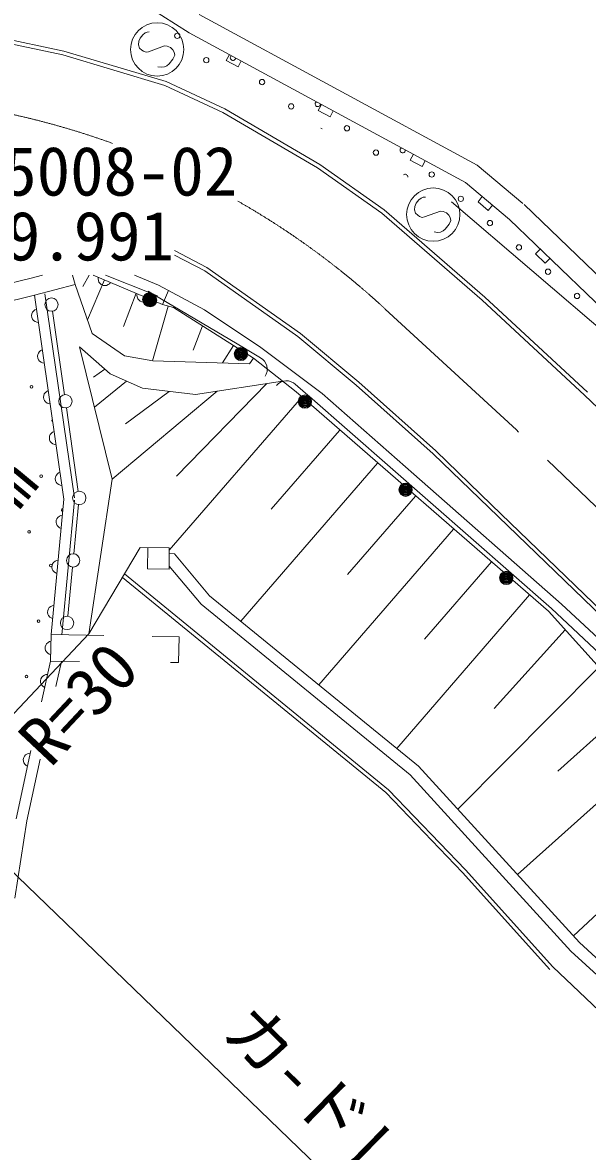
# Model space of a CAD drawing. Units: millimetres, scale not verified. Extents: x 40000 to 680000, y 20000 to 380000.
# Drawn here: x 168510 to 189591, y 278566 to 320703 of the extents above; entities that cross this region are included whole.
import ezdxf
from ezdxf.enums import TextEntityAlignment as Align

# ---------------------------------------------------------------- set-up
doc = ezdxf.new("R2010")
doc.units = ezdxf.units.MM
doc.header["$LTSCALE"] = 1000
doc.linetypes.add('CHAIN', pattern=[18.5, 12, -1.5, 3.5, -1.5])
for name, color, linetype, lineweight in [('M-BMK', 2, 'CHAIN', 13), ('M-GBD', 7, 'Continuous', 13), ('M-STR-HTXT', 7, 'Continuous', 13)]:
    doc.layers.add(name, color=color, linetype=linetype, lineweight=lineweight)
doc.styles.add('ＭＳ ゴシック', font='')
doc.styles.get('ＭＳ ゴシック').set_extended_font_data('MS Gothic')

msp = doc.modelspace()

# ---------------------------------------------------------------- linework, layer by layer
at = {"layer": 'M-BMK'}
for p, q in [((186938, 305495), (182048, 310008)), ((210044, 283191), (186938, 305495))]:
    msp.add_line(p, q, dxfattribs=at)
for start, end in [(70.159, 85.9276), (47.2606, 60.3083)]:
    msp.add_arc((161688, 287975), 30000, start, end, dxfattribs=at)
at = {"layer": 'M-GBD'}
for p, q in [((166044, 325856), (174733, 320318)), ((175104, 321004), (185478, 315384)), ((166743, 320334), (170050, 319641)), ((174733, 320318), (185037, 314735)), ((166721, 320186), (170013, 319495)), ((170013, 319495), (173817, 318358)), ((170050, 319641), (173870, 318499)), ((173817, 318358), (175985, 317348)), ((173870, 318499), (176055, 317481)), ((175985, 317348), (179519, 315276)), ((176055, 317481), (179600, 315402)), ((179519, 315276), (181918, 313593)), ((179600, 315402), (182010, 313711)), ((185478, 315384), (187185, 313952)), ((185037, 314735), (186684, 313354)), ((184518, 314009), (198076, 302424)), ((181918, 313593), (185668, 310338)), ((182010, 313711), (185768, 310450)), ((187225, 313916), (195178, 306251)), ((186684, 313354), (194657, 305670)), ((175391, 311559), (174181, 312190)), ((175313, 311430), (174181, 312021)), ((178788, 308981), (175313, 311430)), ((178879, 309100), (175391, 311559)), ((165972, 310468), (168786, 311151)), ((168786, 311151), (169256, 311274)), ((170471, 310920), (170379, 311274)), ((171000, 311274), (170759, 310856)), ((171564, 311099), (170932, 309606)), ((171151, 311274), (173735, 310180)), ((173364, 310574), (171611, 311274)), ((172693, 311274), (173583, 310896)), ((168950, 310522), (170471, 310920)), ((169346, 310579), (170448, 302966)), ((171111, 309097), (170471, 310920)), ((172748, 310597), (172283, 309356)), ((173364, 310574), (173192, 310676)), ((176787, 308548), (173364, 310574)), ((173549, 310500), (173364, 310574)), ((173583, 310896), (175302, 309986)), ((173735, 310180), (173961, 310696)), ((165717, 309737), (168950, 310522)), ((168950, 310522), (170052, 302909)), ((173735, 310180), (174141, 310064)), ((185668, 310338), (189488, 306796)), ((185768, 310450), (189590, 306906)), ((170073, 306813), (169625, 309926)), ((173938, 310122), (173356, 308080)), ((174141, 310064), (177133, 308177)), ((175302, 309986), (177405, 308578)), ((175223, 309381), (174872, 308473)), ((172320, 308265), (171111, 309097)), ((180958, 307167), (178788, 308981)), ((181054, 307283), (178879, 309100)), ((171780, 307587), (170635, 308596)), ((170635, 308596), (171857, 303664)), ((176385, 308649), (175976, 308000)), ((176959, 308446), (176787, 308548)), ((177405, 308578), (179695, 306856)), ((173370, 308077), (172320, 308265)), ((176982, 307970), (173370, 308077)), ((177133, 308177), (176982, 307970)), ((177133, 308177), (178720, 306915)), ((171578, 307765), (171156, 307465)), ((172386, 307319), (171193, 306344)), ((172992, 307051), (171780, 307587)), ((177629, 307234), (174249, 303769)), ((178207, 307323), (174966, 306823)), ((183932, 304719), (181054, 307283)), ((175776, 306948), (171857, 303664)), ((173979, 306937), (172349, 305728)), ((174966, 306823), (172992, 307051)), ((178720, 306915), (188142, 298726)), ((179214, 306743), (179064, 306875)), ((179695, 306856), (183115, 303852)), ((183830, 304609), (180958, 307167)), ((210487, 286468), (189488, 306796)), ((178916, 306709), (173986, 301012)), ((170591, 303205), (170144, 306318)), ((180336, 305481), (177791, 302540)), ((186016, 302706), (183932, 304719)), ((181755, 304252), (176654, 298358)), ((185912, 302598), (183830, 304609)), ((183115, 303852), (188625, 298993)), ((171857, 303664), (170983, 297880)), ((183174, 303024), (180642, 300098)), ((170052, 302909), (169575, 297860)), ((170450, 302871), (169976, 297853)), ((170423, 300874), (170603, 302709)), ((206646, 282552), (185912, 302598)), ((206750, 282660), (186016, 302706)), ((184593, 301796), (179564, 295984)), ((170983, 297880), (172896, 301107)), ((173987, 301091), (172896, 301107)), ((173189, 301103), (173178, 300308)), ((173976, 300297), (173987, 301091)), ((173984, 300882), (174178, 300877)), ((174178, 300877), (175488, 299310)), ((186013, 300568), (183516, 297682)), ((170194, 298540), (170374, 300376)), ((182164, 292068), (172312, 300122)), ((173178, 300308), (173976, 300297)), ((173978, 300415), (175171, 298988)), ((182063, 291958), (172234, 299991)), ((175488, 299310), (183287, 292945)), ((187432, 299340), (182473, 293609)), ((175171, 298988), (182977, 292617)), ((188625, 298993), (194564, 293469)), ((188142, 298726), (194383, 291780)), ((188766, 298031), (186114, 295105)), ((169551, 296862), (169575, 297860)), ((169575, 297860), (171546, 297824)), ((173341, 297792), (174354, 297773)), ((174354, 297773), (174328, 296814)), ((169551, 296862), (169221, 295349)), ((170631, 296851), (169551, 296862)), ((169959, 296857), (169754, 295917)), ((174328, 296814), (174029, 296817)), ((190014, 296642), (184751, 291342)), ((191262, 295253), (188493, 292764)), ((192510, 293863), (186983, 288897)), ((168824, 293528), (168270, 290982)), ((169164, 293209), (168663, 290909)), ((183287, 292945), (189297, 286361)), ((182977, 292617), (188978, 286044)), ((185044, 289078), (182164, 292068)), ((184934, 288975), (182063, 291958)), ((194454, 291668), (189069, 286611)), ((168663, 290909), (168218, 288019)), ((188295, 285453), (185044, 289078)), ((188183, 285353), (184934, 288975)), ((189297, 286361), (196381, 279836)), ((188978, 286044), (196076, 279505)), ((195620, 278499), (188295, 285453))]:
    msp.add_line(p, q, dxfattribs=at)
for points in [[(173240, 320352), (173159, 320349), (173084, 320314), (173001, 320246), (172901, 320127), (172845, 320005), (172831, 319873), (172874, 319752), (172959, 319675), (173019, 319630), (173122, 319597), (173209, 319615), (173801, 319830), (173908, 319818), (174029, 319768), (174115, 319684), (174165, 319596), (174189, 319484), (174124, 319337), (173976, 319160), (173900, 319093), (173805, 319050), (173696, 319036), (173563, 319057)], [(176230, 319507), (176111, 319287), (176551, 319049), (176670, 319269)], [(179665, 317646), (179546, 317426), (179985, 317188), (180105, 317408)], [(183100, 315785), (182981, 315565), (183420, 315327), (183539, 315547)], [(183544, 314188), (183462, 314185), (183387, 314150), (183305, 314082), (183205, 313963), (183148, 313841), (183135, 313709), (183177, 313588), (183262, 313511), (183323, 313466), (183425, 313433), (183512, 313451), (184104, 313666), (184211, 313654), (184333, 313604), (184418, 313519), (184469, 313432), (184493, 313320), (184428, 313172), (184280, 312996), (184204, 312929), (184108, 312885), (183999, 312872), (183866, 312893)], [(185669, 314206), (185508, 314014), (185891, 313693), (186052, 313884)], [(187833, 312247), (187659, 312067), (188019, 311720), (188193, 311900)], [(171795, 311001), (171754, 310956), (171707, 310923), (171642, 310891), (171580, 310884), (171519, 310891), (171447, 310921), (171400, 310960), (171361, 311010), (171338, 311079), (171329, 311136), (171334, 311196)], [(173242, 310388), (173201, 310343), (173154, 310310), (173089, 310278), (173027, 310272), (172966, 310279), (172894, 310309), (172847, 310348), (172808, 310397), (172785, 310467), (172776, 310523), (172781, 310583)], [(169096, 309513), (169037, 309525), (168984, 309547), (168923, 309587), (168885, 309637), (168859, 309692), (168848, 309769), (168857, 309830), (168879, 309888), (168927, 309945), (168971, 309981), (169025, 310008)], [(169317, 307991), (169257, 308002), (169204, 308025), (169143, 308064), (169105, 308114), (169080, 308170), (169069, 308246), (169078, 308307), (169099, 308366), (169147, 308422), (169191, 308459), (169245, 308485)], [(176959, 308446), (177390, 308191), (177471, 308132), (177535, 308064), (177587, 307975), (177621, 307886), (177635, 307782), (177633, 307684), (177602, 307583), (177565, 307506)], [(177982, 307157), (178050, 307220), (178141, 307278), (178248, 307317), (178334, 307328), (178437, 307324), (178536, 307297), (178617, 307256), (178688, 307204), (179064, 306875)], [(169537, 306468), (169477, 306479), (169424, 306502), (169363, 306541), (169326, 306591), (169300, 306647), (169289, 306724), (169298, 306784), (169320, 306843), (169367, 306899), (169411, 306936), (169465, 306963)], [(194064, 293385), (188249, 298830), (179214, 306743)], [(169757, 304945), (169697, 304957), (169645, 304980), (169584, 305019), (169546, 305069), (169520, 305124), (169509, 305201), (169518, 305262), (169540, 305321), (169587, 305377), (169631, 305413), (169685, 305440)], [(169977, 303423), (169918, 303434), (169865, 303457), (169804, 303496), (169766, 303546), (169740, 303602), (169729, 303679), (169738, 303739), (169760, 303798), (169808, 303854), (169852, 303891), (169906, 303917)], [(169949, 301818), (169893, 301844), (169848, 301878), (169797, 301931), (169773, 301988), (169761, 302048), (169768, 302126), (169791, 302182), (169826, 302234), (169885, 302278), (169937, 302303), (169996, 302316)], [(169790, 300136), (169734, 300161), (169689, 300195), (169638, 300248), (169614, 300305), (169602, 300366), (169609, 300443), (169632, 300500), (169667, 300552), (169726, 300595), (169778, 300620), (169837, 300633)], [(169631, 298453), (169575, 298478), (169530, 298513), (169479, 298565), (169455, 298623), (169443, 298683), (169450, 298760), (169473, 298817), (169508, 298869), (169567, 298912), (169619, 298937), (169678, 298951)], [(169557, 297111), (169500, 297132), (169452, 297164), (169398, 297212), (169369, 297268), (169353, 297327), (169355, 297405), (169374, 297463), (169405, 297517), (169461, 297565), (169511, 297594), (169569, 297611)], [(169337, 295882), (169285, 295914), (169244, 295954), (169200, 296012), (169183, 296072), (169178, 296133), (169195, 296209), (169224, 296263), (169265, 296310), (169329, 296346), (169384, 296365), (169444, 296371)], [(168697, 292943), (168645, 292974), (168604, 293014), (168560, 293072), (168542, 293132), (168538, 293194), (168554, 293269), (168584, 293323), (168625, 293370), (168689, 293406), (168743, 293425), (168803, 293431)]]:
    msp.add_lwpolyline(points, dxfattribs=at)
for centre, radius in [((173535, 319700), 995), ((174282, 320207), 99.5), ((175367, 319300), 99.5), ((177448, 318482), 99.5), ((178533, 317575), 99.5), ((180615, 316757), 99.5), ((181700, 315850), 99.5), ((183781, 315032), 99.5), ((183838, 313536), 995), ((184866, 314125), 99.5), ((185951, 313218), 99.5), ((187036, 312311), 99.5), ((188121, 311404), 99.5), ((173237, 310360), 249), ((173237, 310360), 220), ((173271, 310343), 249), ((173271, 310343), 220), ((189206, 310497), 99.5), ((169590, 310174), 249), ((173237, 310360), 191), ((173237, 310360), 161), ((173271, 310343), 191), ((173237, 310360), 132), ((173271, 310343), 161), ((173271, 310343), 132), ((173237, 310360), 97.5), ((173237, 310360), 67.5), ((173271, 310343), 97.5), ((173237, 310360), 38.8), ((173271, 310343), 67.5), ((173237, 310360), 7.5), ((173271, 310343), 38.8), ((173271, 310343), 7.5), ((176660, 308334), 249), ((176660, 308334), 220), ((176660, 308334), 191), ((176660, 308334), 161), ((176660, 308334), 132), ((176660, 308334), 97.5), ((176660, 308334), 67.5), ((176660, 308334), 38.8), ((176660, 308334), 7.5), ((168843, 307103), 49.8), ((170108, 306566), 249), ((179050, 306556), 249), ((179050, 306556), 220), ((179050, 306556), 191), ((179050, 306556), 161), ((179050, 306556), 132), ((179050, 306556), 97.5), ((179050, 306556), 67.5), ((179050, 306556), 38.8), ((179050, 306556), 7.5), ((169202, 303769), 49.8), ((182807, 303266), 249), ((182807, 303266), 220), ((182807, 303266), 191), ((182807, 303266), 161), ((182807, 303266), 132), ((170627, 302958), 249), ((182807, 303266), 97.5), ((182807, 303266), 67.5), ((182807, 303266), 38.8), ((182807, 303266), 7.5), ((168751, 301696), 49.8), ((170398, 300625), 249), ((169561, 300434), 49.8), ((186564, 299975), 249), ((186564, 299975), 220), ((186564, 299975), 191), ((186564, 299975), 161), ((186564, 299975), 132), ((186564, 299975), 97.5), ((186564, 299975), 67.5), ((186564, 299975), 38.8), ((186564, 299975), 7.5), ((169110, 298361), 49.8), ((170169, 298292), 249), ((168658, 296288), 49.8)]:
    msp.add_circle(centre, radius, dxfattribs=at)
for centre, radius, start, end in [((176363, 319389), 99.5, 127.9544, 355.1482), ((179529, 317664), 99.5, 122.4807, 0.6219), ((179618, 316668), 99.5, 46.2675, 74.7548), ((182696, 315939), 99.5, 116.6981, 6.4045), ((182785, 314943), 99.5, 353.9036, 127.1187), ((169654, 305841), 49.8, 129.647, 246.8142), ((170013, 302506), 49.8, 83.536, 265.6742)]:
    msp.add_arc(centre, radius, start, end, dxfattribs=at)
at = {"layer": 'M-STR-HTXT'}
for p in [(170983, 297880), (199713, 258521)]:
    msp.add_line(p, (165242, 291797), dxfattribs=at)

# ---------------------------------------------------------------- texts
at = {"layer": 'M-GBD', "style": 'ＭＳ ゴシック'}
for s, p in [('015008-02', (165298, 313694)), ('149.991', (165431, 311274))]:
    msp.add_text(s, height=1833, dxfattribs=at).set_placement(p, align=Align.BOTTOM_LEFT)
at = {"layer": 'M-STR-HTXT', "style": 'ＭＳ ゴシック'}
for s, rotation, p in [('カ-ドレ-ル L=44.0m', 50.3, (155238, 285785)), ('R=30', 46.8, (169949, 292472)), ('カ-ドレ-ル L=50.0m', 315.6, (175477, 282583))]:
    msp.add_text(s, height=1833, rotation=rotation, dxfattribs=at).set_placement(p, align=Align.BOTTOM_LEFT)

doc.saveas('drawing.dxf')
